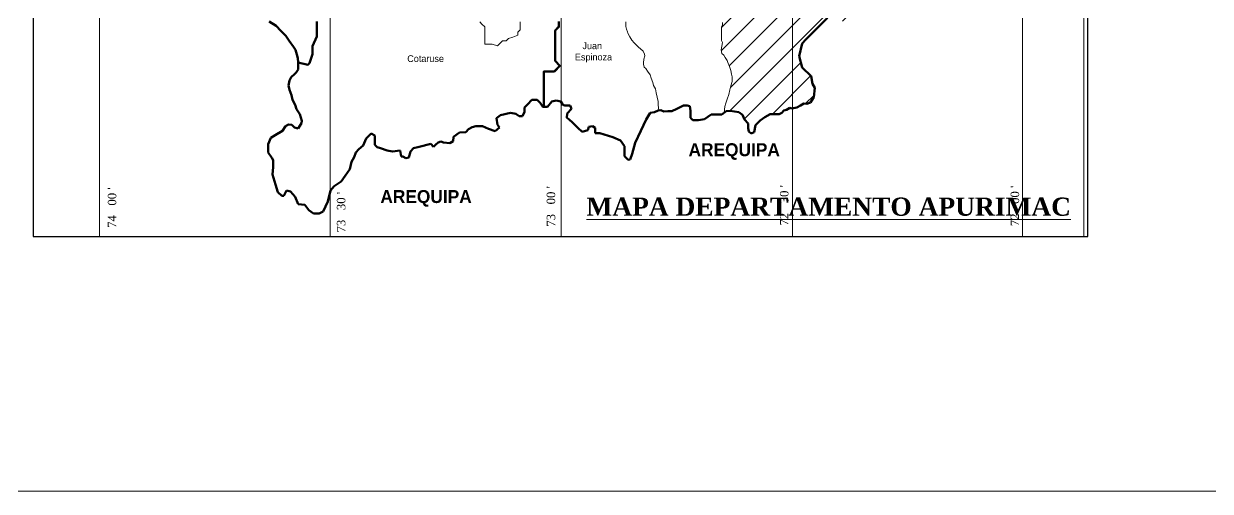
# Model space of a CAD drawing. Header units: metres. Extents: x 766932 to 768173, y 8405668 to 8406206.
# Drawn here: x 768084.57 to 768107.85, y 8406146.19 to 8406155.36 of the extents above; entities that cross this region are included whole.
import ezdxf

# ---------------------------------------------------------------- set-up
doc = ezdxf.new("R2010")
doc.units = ezdxf.units.M
for name, color, linetype, lineweight in [('02', 2, 'Continuous', 20), ('8', 5, 'Continuous', 60), ('Cap Prov', 94, 'Continuous', 25), ('Distrito', 212, 'Continuous', 25), ('Ejes de Coordenadas', 38, 'Continuous', 5), ('HIDROLOGIA', 151, 'Continuous', 18), ('N-Ciudades', 10, 'Continuous', 18), ('PERFIL', 150, 'Continuous', 9), ('PLUMA 01', 31, 'Continuous', 9), ('Red vías Vecinales', 106, 'Continuous', 40)]:
    doc.layers.add(name, color=color, linetype=linetype, lineweight=lineweight)
doc.styles.add('ARIAL', font='arial.ttf')
doc.styles.add('century', font='GOTHIC.TTF')

msp = doc.modelspace()

# ---------------------------------------------------------------- hatches: boundary and pattern name
at = {"layer": 'PERFIL'}
h = msp.add_hatch(dxfattribs=at)
h.set_pattern_fill('ANSI31', color=3, scale=0.1, style=0)
h.set_pattern_definition([(45, (7427.51997, 624.84256), (-0.224506403027, 0.224506403027), [])])
h.paths.add_polyline_path([(768101.026, 8406156.79), (768101.089, 8406156.929), (768101.167, 8406157.006), (768101.251, 8406157.006), (768101.251, 8406157.226), (768101.192, 8406157.346), (768101.143, 8406157.446), (768101.054, 8406157.446), (768100.951, 8406157.446), (768100.89, 8406157.385), (768100.803, 8406157.385), (768100.716, 8406157.423), (768100.579, 8406157.483), (768100.475, 8406157.587), (768100.475, 8406157.65), (768100.407, 8406157.718), (768100.407, 8406157.814), (768100.344, 8406157.814), (768100.297, 8406157.861), (768100.245, 8406157.913), (768100.142, 8406158.016), (768100.081, 8406158.077), (768099.994, 8406158.164), (768099.914, 8406158.164), (768099.802, 8406158.164), (768099.712, 8406158.164), (768099.651, 8406158.102), (768099.651, 8406155.802), (768101.085, 8406155.802), (768101.088, 8406155.817), (768101.082, 8406156.013), (768101.026, 8406156.163)])
h.paths.add_polyline_path([(768099.651, 8406158.102), (768099.642, 8406158.093), (768099.561, 8406158.012), (768099.521, 8406157.899), (768099.492, 8406157.817), (768099.333, 8406157.873), (768099.291, 8406157.831), (768099.146, 8406157.746), (768099.068, 8406157.661), (768098.956, 8406157.556), (768098.882, 8406157.526), (768098.82, 8406157.588), (768098.66, 8406157.588), (768098.66, 8406157.456), (768098.628, 8406157.184), (768098.501, 8406157.025), (768098.453, 8406156.755), (768098.397, 8406156.65), (768098.397, 8406156.575), (768098.369, 8406156.548), (768098.314, 8406156.492), (768098.287, 8406156.408), (768098.268, 8406156.345), (768098.218, 8406156.296), (768098.218, 8406156.213), (768098.239, 8406156.158), (768098.261, 8406156.102), (768098.278, 8406156.057), (768098.297, 8406156.006), (768098.297, 8406155.963), (768098.334, 8406155.927), (768098.334, 8406155.844), (768098.319, 8406155.802), (768099.651, 8406155.802)])
h.paths.add_polyline_path([(768099.651, 8406155.802), (768098.319, 8406155.802), (768098.313, 8406155.783), (768098.313, 8406155.735), (768098.313, 8406155.689), (768098.313, 8406155.644), (768098.261, 8406155.644), (768098.235, 8406155.669), (768098.18, 8406155.669), (768098.187, 8406155.65), (768098.187, 8406155.619), (768098.213, 8406155.565), (768098.225, 8406155.507), (768098.267, 8406155.465), (768098.278, 8406155.387), (768098.278, 8406155.342), (768098.26, 8406155.296), (768098.26, 8406155.236), (768098.26, 8406155.169), (768098.26, 8406155.096), (768098.26, 8406155.037), (768098.276, 8406154.997), (768098.265, 8406154.92), (768098.251, 8406154.851), (768098.266, 8406154.779), (768098.3, 8406154.745), (768098.329, 8406154.702), (768098.369, 8406154.643), (768098.384, 8406154.6), (768098.412, 8406154.523), (768098.439, 8406154.447), (768098.453, 8406154.376), (768098.464, 8406154.319), (768098.464, 8406154.232), (768098.437, 8406154.145), (768098.42, 8406154.066), (768098.403, 8406153.973), (768098.371, 8406153.883), (768098.344, 8406153.806), (768098.321, 8406153.742), (768098.309, 8406153.616), (768098.349, 8406153.645), (768098.429, 8406153.656), (768098.514, 8406153.641), (768098.594, 8406153.626), (768098.671, 8406153.577), (768098.705, 8406153.485), (768098.782, 8406153.407), (768098.782, 8406153.317), (768098.793, 8406153.251), (768098.837, 8406153.208), (768098.896, 8406153.238), (768098.927, 8406153.376), (768099.013, 8406153.463), (768099.107, 8406153.53), (768099.213, 8406153.592), (768099.388, 8406153.592), (768099.438, 8406153.616), (768099.482, 8406153.662), (768099.529, 8406153.674), (768099.596, 8406153.714), (768099.635, 8406153.702), (768099.651, 8406153.705)])
h.paths.add_polyline_path([(768100.848, 8406155.606), (768100.912, 8406155.633), (768100.983, 8406155.633), (768101.016, 8406155.666), (768101.067, 8406155.717), (768101.085, 8406155.802), (768099.651, 8406155.802), (768099.651, 8406153.705), (768099.737, 8406153.717), (768099.805, 8406153.756), (768099.875, 8406153.796), (768099.931, 8406153.794), (768100.003, 8406153.819), (768100.067, 8406153.925), (768100.086, 8406154.107), (768100.043, 8406154.181), (768100.013, 8406154.335), (768099.842, 8406154.507), (768099.781, 8406154.725), (768099.838, 8406154.976), (768099.912, 8406155.051), (768100.025, 8406155.164), (768100.201, 8406155.339), (768100.337, 8406155.476), (768100.458, 8406155.505), (768100.502, 8406155.479), (768100.585, 8406155.396), (768100.663, 8406155.429), (768100.755, 8406155.515)])
h.paths.add_polyline_path([(768098.664, 8406155.769), (768100.126, 8406155.769), (768100.126, 8406156.055), (768098.664, 8406156.055)], flags=9)
h.paths.add_polyline_path([(768096.09, 8406155.948), (768098.94, 8406155.948), (768098.94, 8406156.561), (768096.09, 8406156.561)], flags=9)

# ---------------------------------------------------------------- linework, layer by layer
at = {"lineweight": 60}
for p, q in [((768089.519, 8406155.32), (768089.383, 8406155.407)), ((768100.337, 8406155.476), (768100.201, 8406155.339)), ((768089.611, 8406155.227), (768089.519, 8406155.32)), ((768089.712, 8406155.126), (768089.611, 8406155.227)), ((768089.773, 8406155.026), (768089.712, 8406155.126)), ((768100.025, 8406155.164), (768099.912, 8406155.051)), ((768100.201, 8406155.339), (768100.025, 8406155.164)), ((768089.861, 8406154.912), (768089.773, 8406155.026)), ((768089.9, 8406154.848), (768089.861, 8406154.912)), ((768099.838, 8406154.976), (768099.781, 8406154.725)), ((768099.912, 8406155.051), (768099.838, 8406154.976)), ((768089.926, 8406154.758), (768089.9, 8406154.848)), ((768089.944, 8406154.687), (768089.926, 8406154.758)), ((768089.954, 8406154.601), (768089.944, 8406154.687)), ((768099.781, 8406154.725), (768099.842, 8406154.507)), ((768089.913, 8406154.404), (768089.953, 8406154.465)), ((768089.953, 8406154.465), (768089.954, 8406154.601)), ((768099.842, 8406154.507), (768100.013, 8406154.335)), ((768089.763, 8406154.154), (768089.779, 8406154.249)), ((768089.779, 8406154.249), (768089.815, 8406154.318)), ((768089.815, 8406154.318), (768089.883, 8406154.373)), ((768089.883, 8406154.373), (768089.913, 8406154.404)), ((768100.013, 8406154.335), (768100.043, 8406154.181)), ((768089.78, 8406154.068), (768089.763, 8406154.154)), ((768089.819, 8406153.959), (768089.78, 8406154.068)), ((768089.841, 8406153.872), (768089.819, 8406153.959)), ((768100.043, 8406154.181), (768100.086, 8406154.107)), ((768100.086, 8406154.107), (768100.067, 8406153.925)), ((768089.895, 8406153.775), (768089.841, 8406153.872)), ((768089.922, 8406153.686), (768089.895, 8406153.775)), ((768094.45, 8406153.78), (768094.39, 8406153.72)), ((768094.539, 8406153.869), (768094.45, 8406153.78)), ((768094.642, 8406153.869), (768094.539, 8406153.869)), ((768094.7, 8406153.811), (768094.642, 8406153.869)), ((768094.755, 8406153.733), (768094.7, 8406153.811)), ((768094.846, 8406153.73), (768094.755, 8406153.733)), ((768094.927, 8406153.836), (768094.846, 8406153.73)), ((768095.014, 8406153.856), (768094.927, 8406153.836)), ((768095.108, 8406153.836), (768095.014, 8406153.856)), ((768095.146, 8406153.772), (768095.108, 8406153.836)), ((768095.183, 8406153.758), (768095.146, 8406153.772)), ((768095.29, 8406153.758), (768095.183, 8406153.758)), ((768095.314, 8406153.696), (768095.29, 8406153.758)), ((768097.513, 8406153.758), (768097.381, 8406153.696)), ((768097.583, 8406153.758), (768097.513, 8406153.758)), ((768097.635, 8406153.744), (768097.583, 8406153.758)), ((768097.649, 8406153.651), (768097.635, 8406153.744)), ((768099.805, 8406153.756), (768099.737, 8406153.717)), ((768099.875, 8406153.796), (768099.805, 8406153.756)), ((768099.931, 8406153.794), (768099.875, 8406153.796)), ((768100.003, 8406153.819), (768099.931, 8406153.794)), ((768100.067, 8406153.925), (768100.003, 8406153.819)), ((768089.984, 8406153.587), (768089.922, 8406153.686)), ((768090.024, 8406153.461), (768089.984, 8406153.587)), ((768093.918, 8406153.572), (768093.842, 8406153.508)), ((768093.842, 8406153.508), (768093.861, 8406153.382)), ((768094.118, 8406153.612), (768093.918, 8406153.572)), ((768094.224, 8406153.597), (768094.118, 8406153.612)), ((768094.288, 8406153.547), (768094.224, 8406153.597)), ((768094.352, 8406153.551), (768094.288, 8406153.547)), ((768094.39, 8406153.634), (768094.352, 8406153.551)), ((768094.39, 8406153.72), (768094.39, 8406153.634)), ((768095.22, 8406153.518), (768095.227, 8406153.601)), ((768095.264, 8406153.493), (768095.22, 8406153.518)), ((768095.227, 8406153.601), (768095.314, 8406153.696)), ((768095.341, 8406153.416), (768095.264, 8406153.493)), ((768096.859, 8406153.614), (768096.776, 8406153.485)), ((768096.943, 8406153.63), (768096.859, 8406153.614)), ((768097.017, 8406153.659), (768096.943, 8406153.63)), ((768097.068, 8406153.664), (768097.017, 8406153.659)), ((768097.124, 8406153.641), (768097.068, 8406153.664)), ((768097.207, 8406153.65), (768097.124, 8406153.641)), ((768097.282, 8406153.65), (768097.207, 8406153.65)), ((768097.381, 8406153.696), (768097.282, 8406153.65)), ((768097.649, 8406153.519), (768097.649, 8406153.651)), ((768097.694, 8406153.473), (768097.649, 8406153.519)), ((768097.926, 8406153.493), (768097.803, 8406153.473)), ((768098.054, 8406153.583), (768097.926, 8406153.493)), ((768098.266, 8406153.583), (768098.054, 8406153.583)), ((768098.349, 8406153.645), (768098.266, 8406153.583)), ((768098.429, 8406153.656), (768098.349, 8406153.645)), ((768098.514, 8406153.641), (768098.429, 8406153.656)), ((768098.594, 8406153.626), (768098.514, 8406153.641)), ((768098.671, 8406153.577), (768098.594, 8406153.626)), ((768098.705, 8406153.485), (768098.671, 8406153.577)), ((768099.107, 8406153.53), (768099.013, 8406153.463)), ((768099.213, 8406153.592), (768099.107, 8406153.53)), ((768099.388, 8406153.592), (768099.213, 8406153.592)), ((768099.438, 8406153.616), (768099.388, 8406153.592)), ((768099.482, 8406153.662), (768099.438, 8406153.616)), ((768099.529, 8406153.674), (768099.482, 8406153.662)), ((768099.596, 8406153.714), (768099.529, 8406153.674)), ((768099.635, 8406153.702), (768099.596, 8406153.714)), ((768099.737, 8406153.717), (768099.635, 8406153.702)), ((768089.502, 8406153.177), (768089.647, 8406153.259)), ((768089.647, 8406153.259), (768089.704, 8406153.354)), ((768089.704, 8406153.354), (768089.762, 8406153.388)), ((768089.762, 8406153.388), (768089.83, 8406153.382)), ((768089.83, 8406153.382), (768089.88, 8406153.326)), ((768089.88, 8406153.326), (768089.952, 8406153.31)), ((768089.952, 8406153.31), (768090.019, 8406153.41)), ((768090.019, 8406153.41), (768090.024, 8406153.461)), ((768093.294, 8406153.292), (768093.239, 8406153.236)), ((768093.367, 8406153.336), (768093.294, 8406153.292)), ((768093.435, 8406153.35), (768093.367, 8406153.336)), ((768093.569, 8406153.35), (768093.435, 8406153.35)), ((768093.683, 8406153.3), (768093.569, 8406153.35)), ((768093.817, 8406153.256), (768093.683, 8406153.3)), ((768093.901, 8406153.324), (768093.817, 8406153.256)), ((768093.861, 8406153.382), (768093.901, 8406153.324)), ((768095.438, 8406153.319), (768095.341, 8406153.416)), ((768095.525, 8406153.245), (768095.438, 8406153.319)), ((768095.636, 8406153.274), (768095.525, 8406153.245)), ((768095.657, 8406153.337), (768095.636, 8406153.274)), ((768095.726, 8406153.354), (768095.657, 8406153.337)), ((768095.777, 8406153.32), (768095.726, 8406153.354)), ((768095.777, 8406153.213), (768095.777, 8406153.32)), ((768096.674, 8406153.261), (768096.566, 8406153.025)), ((768096.776, 8406153.485), (768096.674, 8406153.261)), ((768097.803, 8406153.473), (768097.694, 8406153.473)), ((768098.782, 8406153.407), (768098.705, 8406153.485)), ((768098.782, 8406153.317), (768098.782, 8406153.407)), ((768098.793, 8406153.251), (768098.782, 8406153.317)), ((768098.927, 8406153.376), (768098.896, 8406153.238)), ((768099.013, 8406153.463), (768098.927, 8406153.376)), ((768089.364, 8406153.002), (768089.413, 8406153.125)), ((768089.413, 8406153.125), (768089.502, 8406153.177)), ((768091.289, 8406153.113), (768091.224, 8406152.977)), ((768091.386, 8406153.208), (768091.289, 8406153.113)), ((768091.456, 8406153.168), (768091.386, 8406153.208)), ((768091.456, 8406153.098), (768091.456, 8406153.168)), ((768091.456, 8406152.985), (768091.456, 8406153.098)), ((768092.696, 8406153.035), (768092.647, 8406152.985)), ((768092.75, 8406153.052), (768092.696, 8406153.035)), ((768092.804, 8406153.035), (768092.75, 8406153.052)), ((768092.928, 8406153.017), (768092.804, 8406153.035)), ((768092.993, 8406153.057), (768092.928, 8406153.017)), ((768093.001, 8406153.144), (768092.993, 8406153.057)), ((768093.12, 8406153.226), (768093.001, 8406153.144)), ((768093.239, 8406153.236), (768093.12, 8406153.226)), ((768095.87, 8406153.213), (768095.777, 8406153.213)), ((768095.955, 8406153.188), (768095.87, 8406153.213)), ((768096.124, 8406153.139), (768095.955, 8406153.188)), ((768096.277, 8406153.069), (768096.124, 8406153.139)), ((768096.352, 8406152.958), (768096.277, 8406153.069)), ((768096.566, 8406153.025), (768096.504, 8406152.808)), ((768098.837, 8406153.208), (768098.793, 8406153.251)), ((768098.896, 8406153.238), (768098.837, 8406153.208)), ((768089.364, 8406152.834), (768089.364, 8406153.002)), ((768089.434, 8406152.734), (768089.364, 8406152.834)), ((768091.084, 8406152.834), (768091.053, 8406152.742)), ((768091.143, 8406152.9), (768091.084, 8406152.834)), ((768091.224, 8406152.977), (768091.143, 8406152.9)), ((768091.499, 8406152.943), (768091.456, 8406152.985)), ((768091.564, 8406152.92), (768091.499, 8406152.943)), ((768091.696, 8406152.875), (768091.564, 8406152.92)), ((768091.8, 8406152.856), (768091.696, 8406152.875)), ((768091.953, 8406152.878), (768091.8, 8406152.856)), ((768091.97, 8406152.761), (768091.953, 8406152.878)), ((768091.953, 8406152.878), (768091.953, 8406152.878)), ((768092.154, 8406152.859), (768092.123, 8406152.739)), ((768092.216, 8406152.921), (768092.154, 8406152.859)), ((768092.328, 8406152.949), (768092.216, 8406152.921)), ((768092.553, 8406153.005), (768092.328, 8406152.949)), ((768092.61, 8406152.948), (768092.553, 8406153.005)), ((768092.647, 8406152.985), (768092.61, 8406152.948)), ((768096.351, 8406152.762), (768096.352, 8406152.958)), ((768096.504, 8406152.808), (768096.467, 8406152.702)), ((768089.464, 8406152.688), (768089.434, 8406152.734)), ((768089.464, 8406152.548), (768089.464, 8406152.688)), ((768091.001, 8406152.655), (768090.965, 8406152.511)), ((768091.053, 8406152.742), (768091.001, 8406152.655)), ((768092.008, 8406152.761), (768091.97, 8406152.761)), ((768092.064, 8406152.725), (768092.008, 8406152.761)), ((768092.123, 8406152.739), (768092.064, 8406152.725)), ((768096.423, 8406152.692), (768096.351, 8406152.762)), ((768096.467, 8406152.702), (768096.423, 8406152.692)), ((768089.451, 8406152.406), (768089.464, 8406152.548)), ((768089.506, 8406152.21), (768089.451, 8406152.406)), ((768090.877, 8406152.377), (768090.795, 8406152.269)), ((768090.965, 8406152.511), (768090.877, 8406152.377)), ((768089.556, 8406152.056), (768089.506, 8406152.21)), ((768090.655, 8406152.177), (768090.588, 8406152.088)), ((768090.795, 8406152.269), (768090.655, 8406152.177)), ((768089.631, 8406151.986), (768089.556, 8406152.056)), ((768089.671, 8406151.983), (768089.631, 8406151.986)), ((768089.723, 8406152.09), (768089.671, 8406151.983)), ((768089.804, 8406152.074), (768089.723, 8406152.09)), ((768089.892, 8406151.964), (768089.804, 8406152.074)), ((768089.953, 8406151.824), (768089.892, 8406151.964)), ((768090.536, 8406151.873), (768090.445, 8406151.676)), ((768090.588, 8406152.088), (768090.536, 8406151.873)), ((768090.08, 8406151.812), (768089.953, 8406151.824)), ((768090.16, 8406151.707), (768090.08, 8406151.812)), ((768090.251, 8406151.641), (768090.16, 8406151.707)), ((768090.304, 8406151.641), (768090.251, 8406151.641)), ((768090.362, 8406151.641), (768090.304, 8406151.641)), ((768090.445, 8406151.676), (768090.362, 8406151.641))]:
    msp.add_line(p, q, dxfattribs=at)
at = {"layer": '02'}
for points in [[(768090.317, 8406155.41), (768090.317, 8406155.236), (768090.317, 8406155.115), (768090.236, 8406154.921), (768090.236, 8406154.843), (768090.236, 8406154.765), (768090.174, 8406154.588), (768090.143, 8406154.557), (768089.954, 8406154.601)], [(768095.067, 8406155.41), (768095.067, 8406155.306), (768094.994, 8406155.232), (768094.994, 8406155.076), (768094.994, 8406154.925), (768094.994, 8406154.775), (768094.994, 8406154.633), (768095.087, 8406154.54), (768094.971, 8406154.424), (768094.971, 8406154.424), (768094.971, 8406154.424), (768094.854, 8406154.424), (768094.771, 8406154.424), (768094.771, 8406154.274), (768094.771, 8406153.999), (768094.771, 8406153.865), (768094.77, 8406153.733)], [(768095.081, 8406155.405), (768095.081, 8406155.301), (768095.008, 8406155.228), (768095.008, 8406155.071), (768095.008, 8406154.921), (768095.008, 8406154.77), (768095.008, 8406154.628), (768095.101, 8406154.536), (768094.985, 8406154.42), (768094.985, 8406154.42), (768094.985, 8406154.42), (768094.868, 8406154.42), (768094.785, 8406154.42), (768094.785, 8406154.27), (768094.785, 8406153.994), (768094.785, 8406153.86), (768094.784, 8406153.728)]]:
    msp.add_lwpolyline(points, dxfattribs=at)
at = {"layer": 'Cap Prov', "lineweight": 50}
for points in [[(768090.317, 8406155.41), (768090.317, 8406155.236), (768090.317, 8406155.115), (768090.236, 8406154.921), (768090.236, 8406154.843), (768090.236, 8406154.765), (768090.174, 8406154.588), (768090.143, 8406154.557), (768089.954, 8406154.601)], [(768095.067, 8406155.41), (768095.067, 8406155.306), (768094.994, 8406155.232), (768094.994, 8406155.076), (768094.994, 8406154.925), (768094.994, 8406154.775), (768094.994, 8406154.633), (768095.087, 8406154.54), (768094.971, 8406154.424), (768094.971, 8406154.424), (768094.971, 8406154.424), (768094.854, 8406154.424), (768094.771, 8406154.424), (768094.771, 8406154.274), (768094.771, 8406153.999), (768094.771, 8406153.865), (768094.77, 8406153.733)]]:
    msp.add_lwpolyline(points, dxfattribs=at)
at = {"layer": 'Ejes de Coordenadas', "linetype": 'Continuous'}
for p, q in [((768086.053, 8406169.78), (768086.053, 8406151.189)), ((768090.579, 8406169.78), (768090.579, 8406151.189)), ((768095.113, 8406169.78), (768095.113, 8406151.189)), ((768099.651, 8406169.78), (768099.651, 8406151.189)), ((768104.162, 8406169.78), (768104.162, 8406151.189)), ((768086.053, 8406151.189), (768105.365, 8406151.189))]:
    msp.add_line(p, q, dxfattribs=at)
msp.add_lwpolyline([(768105.365, 8406151.189), (768084.75, 8406151.189), (768084.75, 8406168.376), (768105.365, 8406168.376)], close=True, dxfattribs=at)
at = {"layer": 'HIDROLOGIA', "linetype": 'Continuous', "lineweight": 5}
msp.add_lwpolyline([(768094.306, 8406155.399), (768094.306, 8406155.315), (768094.306, 8406155.245), (768094.261, 8406155.2), (768094.261, 8406155.142), (768094.161, 8406155.103), (768094.079, 8406155.071), (768094.033, 8406155.025), (768093.961, 8406155.025), (768093.915, 8406154.979), (768093.864, 8406154.928), (768093.758, 8406154.964), (768093.706, 8406154.964), (768093.616, 8406154.964), (768093.616, 8406155.039), (768093.616, 8406155.121), (768093.616, 8406155.221), (768093.616, 8406155.3), (768093.558, 8406155.357), (768093.513, 8406155.402)], dxfattribs=at)
at = {"layer": 'N-Ciudades', "linetype": 'Continuous', "lineweight": 5}
for points in [[(768096.381, 8406155.399), (768096.381, 8406155.347), (768096.381, 8406155.312), (768096.392, 8406155.259), (768096.411, 8406155.207), (768096.422, 8406155.177), (768096.458, 8406155.105), (768096.501, 8406155.041), (768096.543, 8406154.988), (768096.58, 8406154.952), (768096.63, 8406154.902), (768096.67, 8406154.874), (768096.72, 8406154.823), (768096.748, 8406154.767), (768096.755, 8406154.735), (768096.736, 8406154.668), (768096.725, 8406154.599), (768096.725, 8406154.567), (768096.739, 8406154.514), (768096.771, 8406154.482), (768096.804, 8406154.431), (768096.855, 8406154.362), (768096.876, 8406154.292), (768096.911, 8406154.209), (768096.925, 8406154.151), (768096.962, 8406154.086), (768096.978, 8406154.007), (768096.996, 8406153.923), (768097.013, 8406153.838), (768097.013, 8406153.772), (768097.028, 8406153.66)], [(768098.278, 8406155.387), (768098.278, 8406155.342), (768098.26, 8406155.296), (768098.26, 8406155.236), (768098.26, 8406155.169), (768098.26, 8406155.096), (768098.26, 8406155.037), (768098.276, 8406154.997), (768098.265, 8406154.92), (768098.251, 8406154.851), (768098.266, 8406154.779), (768098.3, 8406154.745), (768098.329, 8406154.702), (768098.369, 8406154.643), (768098.384, 8406154.6), (768098.412, 8406154.523), (768098.439, 8406154.447), (768098.453, 8406154.376), (768098.464, 8406154.319), (768098.464, 8406154.232), (768098.437, 8406154.145), (768098.42, 8406154.066), (768098.403, 8406153.973), (768098.371, 8406153.883), (768098.344, 8406153.806), (768098.321, 8406153.742), (768098.309, 8406153.616), (768098.309, 8406153.616)]]:
    msp.add_lwpolyline(points, dxfattribs=at)
at = {"layer": 'PLUMA 01'}
msp.add_lwpolyline([(768072.675, 8406146.188), (768172.76, 8406146.188), (768172.76, 8406205.588), (768072.675, 8406205.588)], close=True, dxfattribs=at)
at = {"layer": 'Red vías Vecinales', "color": 7, "lineweight": 30}
msp.add_lwpolyline([(768084.75, 8406151.189), (768105.441, 8406151.189), (768105.441, 8406169.78), (768084.75, 8406169.78), (768084.75, 8406151.189)], dxfattribs=at)

# ---------------------------------------------------------------- texts
at = {"layer": '8', "color": 7, "char_height": 0.25396, "attachment_point": 1, "style": 'century'}
for insert in [(768097.61, 8406153.018), (768091.564, 8406152.099)]:
    msp.add_mtext('{\\fBankGothic Md BT|b1|i0|c0|p34;AREQUIPA}', dxfattribs=dict(at, insert=insert))
at = {"layer": '8', "color": 5, "lineweight": 5, "insert": (768095.606, 8406151.952), "char_height": 0.35631, "attachment_point": 1, "style": 'century'}
msp.add_mtext('{\\fBook Antiqua|b1|i0|c0|p18;\\L\\C7;MAPA DEPARTAMENTO APURIMAC}', dxfattribs=at)
at = {"layer": 'Distrito', "linetype": 'Continuous', "lineweight": 5, "char_height": 0.1326, "width": 1.67709, "attachment_point": 1, "style": 'century'}
for s, insert in [('   Juan\\PEspinoza', (768095.381, 8406154.997)), ('Cotaruse', (768092.092, 8406154.745))]:
    msp.add_mtext(s, dxfattribs=dict(at, insert=insert))
at = {"layer": 'Ejes de Coordenadas', "char_height": 0.16581, "width": 1.11146, "attachment_point": 1, "rotation": 90, "style": 'ARIAL'}
for s, insert in [("{\\fTimes New Roman|b0|i0|c0|p18;74   00 '}", (768086.217, 8406151.356)), ("{\\fTimes New Roman|b0|i0|c0|p18;73   00 '}", (768094.828, 8406151.38)), ("{\\fTimes New Roman|b0|i0|c0|p18;72   30 '}", (768099.404, 8406151.401)), ("{\\fTimes New Roman|b0|i0|c0|p18;72   00 '}", (768103.93, 8406151.389)), ("{\\fTimes New Roman|b0|i0|c0|p18;73   30 '}", (768090.711, 8406151.267))]:
    msp.add_mtext(s, dxfattribs=dict(at, insert=insert))

doc.saveas('drawing.dxf')
